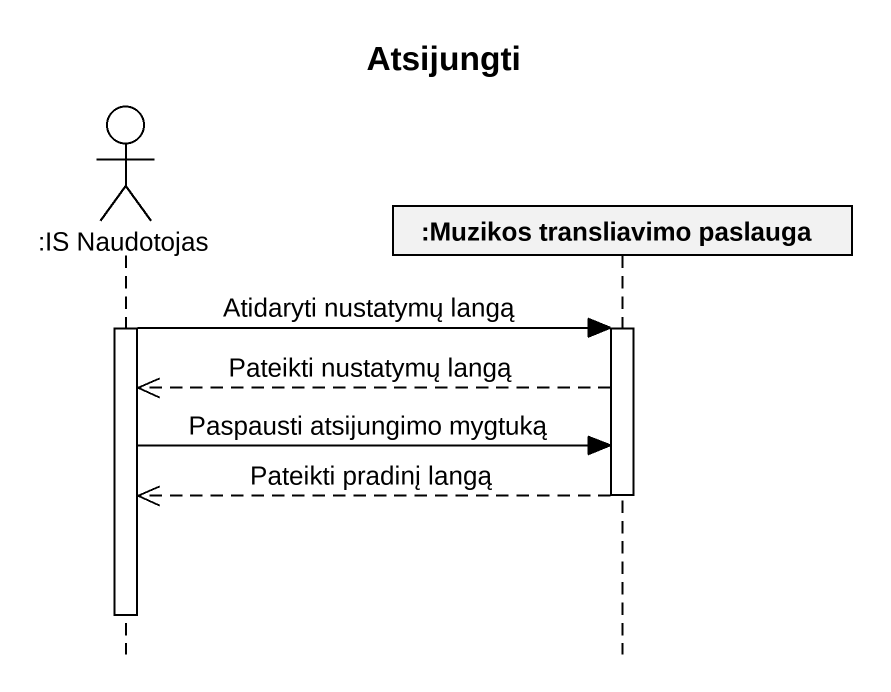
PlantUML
@startuml
title Atsijungti
hide footbox
actor ":IS Naudotojas" as IS_Naudotojas
participant ":Muzikos transliavimo paslauga" as Muzikos_transliavimo

activate IS_Naudotojas
IS_Naudotojas -> Muzikos_transliavimo : Atidaryti nustatymų langą
activate Muzikos_transliavimo
Muzikos_transliavimo -->> IS_Naudotojas : Pateikti nustatymų langą
IS_Naudotojas -> Muzikos_transliavimo : Paspausti atsijungimo mygtuką
Muzikos_transliavimo -->> IS_Naudotojas : Pateikti pradinį langą
deactivate Muzikos_transliavimo
deactivate IS_Naudotojas
@enduml
